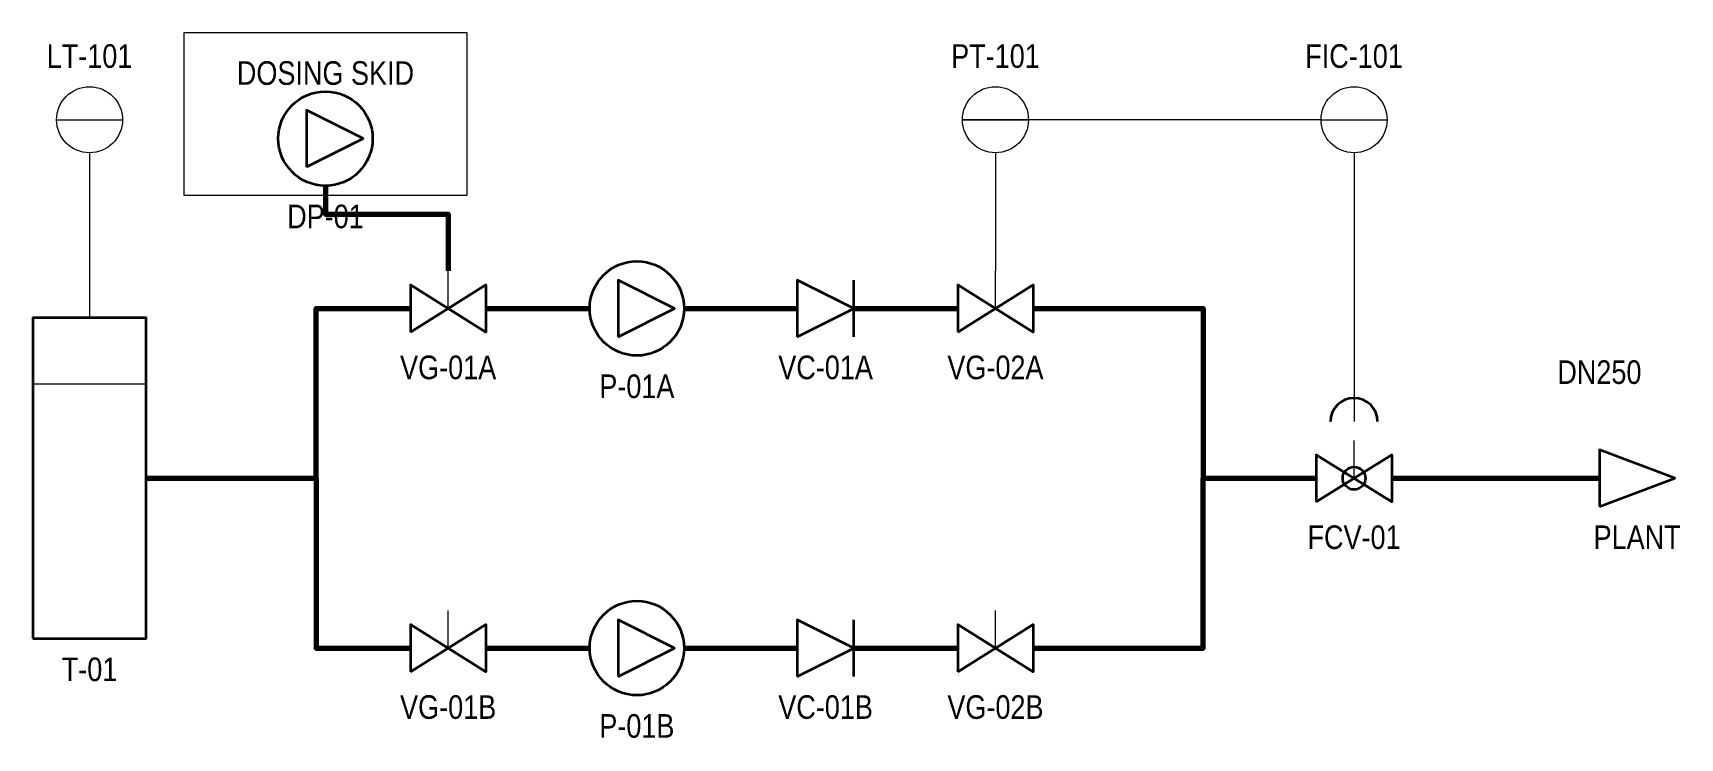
# Model space of a CAD drawing. Header units: metres. Extents: x 0.8 to 9.53, y 0.82 to 4.56.
import ezdxf
from ezdxf.enums import TextEntityAlignment as Align

# ---------------------------------------------------------------- set-up
doc = ezdxf.new("R2010")
doc.units = ezdxf.units.M
doc.linetypes.add('TDFA_CHAIN_018', pattern=[5.49, 4.32, -0.54, 0.09, -0.54])
doc.linetypes.add('TDFA_DASHED_018', pattern=[2.7, 2.16, -0.54])
for name, color, linetype, lineweight in [('ANNO', 174, 'CONTINUOUS', 18), ('EQUIP', 5, 'CONTINUOUS', 35), ('NOZZLE', 4, 'CONTINUOUS', 18), ('PIPE', 150, 'CONTINUOUS', 70), ('TEXT', 30, 'CONTINUOUS', 18), ('ZONE', 70, 'TDFA_DASHED_018', 18)]:
    doc.layers.add(name, color=color, linetype=linetype, lineweight=lineweight)
doc.styles.add('TDFA', font='BarlowSemiCondensed-Regular.ttf')

# ---------------------------------------------------------------- blocks, each defined once
blk = doc.blocks.new('TDFA_pid_tank@EQUIP')
at = {"layer": 'EQUIP', "linetype": 'CONTINUOUS', "lineweight": 18}
blk.add_line((-6, 10), (6, 10), dxfattribs=at)
at = {"layer": 'EQUIP', "linetype": 'CONTINUOUS', "lineweight": 35}
blk.add_lwpolyline([(-6, -17), (6, -17), (6, 17), (-6, 17)], close=True, dxfattribs=at)
blk = doc.blocks.new('TDFA_pid_pump@EQUIP')
at = {"layer": 'EQUIP', "linetype": 'CONTINUOUS', "lineweight": 35}
blk.add_lwpolyline([(-2, -3), (4, 0), (-2, 3)], close=True, dxfattribs=at)
blk.add_circle((0, 0), 5, dxfattribs=at)
blk = doc.blocks.new('TDFA_pid_gate_valve@EQUIP')
at = {"layer": 'EQUIP', "linetype": 'CONTINUOUS', "lineweight": 18}
blk.add_line((0, 0), (0, 4), dxfattribs=at)
at = {"layer": 'EQUIP', "linetype": 'CONTINUOUS', "lineweight": 35}
blk.add_lwpolyline([(-4, -2.5), (4, 2.5), (4, -2.5), (-4, 2.5)], close=True, dxfattribs=at)
blk = doc.blocks.new('TDFA_pid_check_valve@EQUIP')
at = {"layer": 'EQUIP', "linetype": 'CONTINUOUS', "lineweight": 35}
blk.add_line((3, -3), (3, 3), dxfattribs=at)
blk.add_lwpolyline([(-3, -3), (3, 0), (-3, 3)], close=True, dxfattribs=at)
blk = doc.blocks.new('TDFA_pid_globe_valve@EQUIP')
at = {"layer": 'EQUIP', "linetype": 'CONTINUOUS', "lineweight": 18}
blk.add_line((0, 0), (0, 4), dxfattribs=at)
at = {"layer": 'EQUIP', "linetype": 'CONTINUOUS', "lineweight": 35}
blk.add_lwpolyline([(-4, -2.5), (4, 2.5), (4, -2.5), (-4, 2.5)], close=True, dxfattribs=at)
blk.add_circle((0, 0), 1.2, dxfattribs=at)
blk.add_arc((0, 6), 2.5, 0, 180, dxfattribs=at)
blk = doc.blocks.new('TDFA_pid_tie_in@EQUIP')
at = {"layer": 'EQUIP', "linetype": 'CONTINUOUS', "lineweight": 35}
blk.add_lwpolyline([(0, -3), (8, 0), (0, 3)], close=True, dxfattribs=at)
blk = doc.blocks.new('TDFA_pid_instrument@NOZZLE')
at = {"layer": 'NOZZLE', "linetype": 'CONTINUOUS', "lineweight": 18}
blk.add_line((-3.5, 0), (3.5, 0), dxfattribs=at)
blk.add_circle((0, 0), 3.5, dxfattribs=at)

msp = doc.modelspace()

# ---------------------------------------------------------------- linework, layer by layer
at = {"layer": 'ANNO', "linetype": 'TDFA_DASHED_018', "lineweight": 18}
msp.add_lwpolyline([(7.625, 4.1), (5.725, 4.1)], dxfattribs=at)
at = {"layer": 'ANNO', "linetype": 'CONTINUOUS', "lineweight": 18}
for points in [[(1.1, 3.925), (1.1, 3.05)], [(5.9, 3.925), (5.9, 3.3)]]:
    msp.add_lwpolyline(points, dxfattribs=at)
at = {"layer": 'ANNO', "linetype": 'TDFA_CHAIN_018', "lineweight": 18}
msp.add_lwpolyline([(7.8, 3.925), (7.8, 2.5)], dxfattribs=at)
at = {"layer": 'PIPE', "linetype": 'CONTINUOUS', "lineweight": 70}
for points in [[(2.35, 3.75), (2.35, 3.6), (3, 3.6), (3, 3.3)], [(1.4, 2.2), (2.3, 2.2), (2.3, 3.1), (2.8, 3.1)], [(3.2, 3.1), (3.75, 3.1)], [(4.25, 3.1), (4.85, 3.1)], [(5.15, 3.1), (5.7, 3.1)], [(6.1, 3.1), (7, 3.1), (7, 2.2), (7.6, 2.2)], [(1.4, 2.2), (2.3, 2.2), (2.3, 1.3), (2.8, 1.3)], [(6.1, 1.3), (7, 1.3), (7, 2.2), (7.6, 2.2)], [(8, 2.2), (9.1, 2.2)], [(3.2, 1.3), (3.75, 1.3)], [(4.25, 1.3), (4.85, 1.3)], [(5.15, 1.3), (5.7, 1.3)]]:
    msp.add_lwpolyline(points, dxfattribs=at)
at = {"layer": 'ZONE', "linetype": 'TDFA_DASHED_018', "lineweight": 18}
msp.add_lwpolyline([(1.6, 3.7), (3.1, 3.7), (3.1, 4.56), (1.6, 4.56)], close=True, dxfattribs=at)

# ---------------------------------------------------------------- block references
at = {"layer": 'EQUIP', "xscale": 0.05, "yscale": 0.05, "zscale": 0.05}
for name, p in [('TDFA_pid_pump@EQUIP', (2.35, 4)), ('TDFA_pid_pump@EQUIP', (4, 3.1)), ('TDFA_pid_gate_valve@EQUIP', (3, 3.1)), ('TDFA_pid_check_valve@EQUIP', (5, 3.1)), ('TDFA_pid_gate_valve@EQUIP', (5.9, 3.1)), ('TDFA_pid_tank@EQUIP', (1.1, 2.2)), ('TDFA_pid_globe_valve@EQUIP', (7.8, 2.2)), ('TDFA_pid_tie_in@EQUIP', (9.1, 2.2)), ('TDFA_pid_gate_valve@EQUIP', (3, 1.3)), ('TDFA_pid_pump@EQUIP', (4, 1.3)), ('TDFA_pid_gate_valve@EQUIP', (5.9, 1.3)), ('TDFA_pid_check_valve@EQUIP', (5, 1.3))]:
    msp.add_blockref(name, p, dxfattribs=at)
at = {"layer": 'NOZZLE', "xscale": 0.05, "yscale": 0.05, "zscale": 0.05}
for p in [(1.1, 4.1), (5.9, 4.1), (7.8, 4.1)]:
    msp.add_blockref('TDFA_pid_instrument@NOZZLE', p, dxfattribs=at)

# ---------------------------------------------------------------- texts
at = {"layer": 'EQUIP', "style": 'TDFA'}
for s, p in [('DP-01', (2.35, 3.65)), ('VG-01A', (3, 2.85)), ('VC-01A', (5, 2.85)), ('VG-02A', (5.9, 2.85)), ('P-01A', (4, 2.75)), ('FCV-01', (7.8, 1.95)), ('PLANT', (9.3, 1.95)), ('T-01', (1.1, 1.25)), ('VG-01B', (3, 1.05)), ('VC-01B', (5, 1.05)), ('VG-02B', (5.9, 1.05)), ('P-01B', (4, 0.95))]:
    msp.add_text(s, height=0.125, dxfattribs=at).set_placement(p, align=Align.TOP_CENTER)
at = {"layer": 'NOZZLE', "style": 'TDFA'}
for s, p in [('LT-101', (1.1, 4.375)), ('PT-101', (5.9, 4.375)), ('FIC-101', (7.8, 4.375))]:
    msp.add_text(s, height=0.125, dxfattribs=at).set_placement(p, align=Align.CENTER)
at = {"layer": 'TEXT', "style": 'TDFA'}
msp.add_text('DOSING SKID', height=0.125, dxfattribs=at).set_placement((2.35, 4.41), align=Align.TOP_CENTER)
msp.add_text('DN250', height=0.125, dxfattribs=at).set_placement((9.1, 2.7), align=Align.CENTER)

doc.saveas('drawing.dxf')
